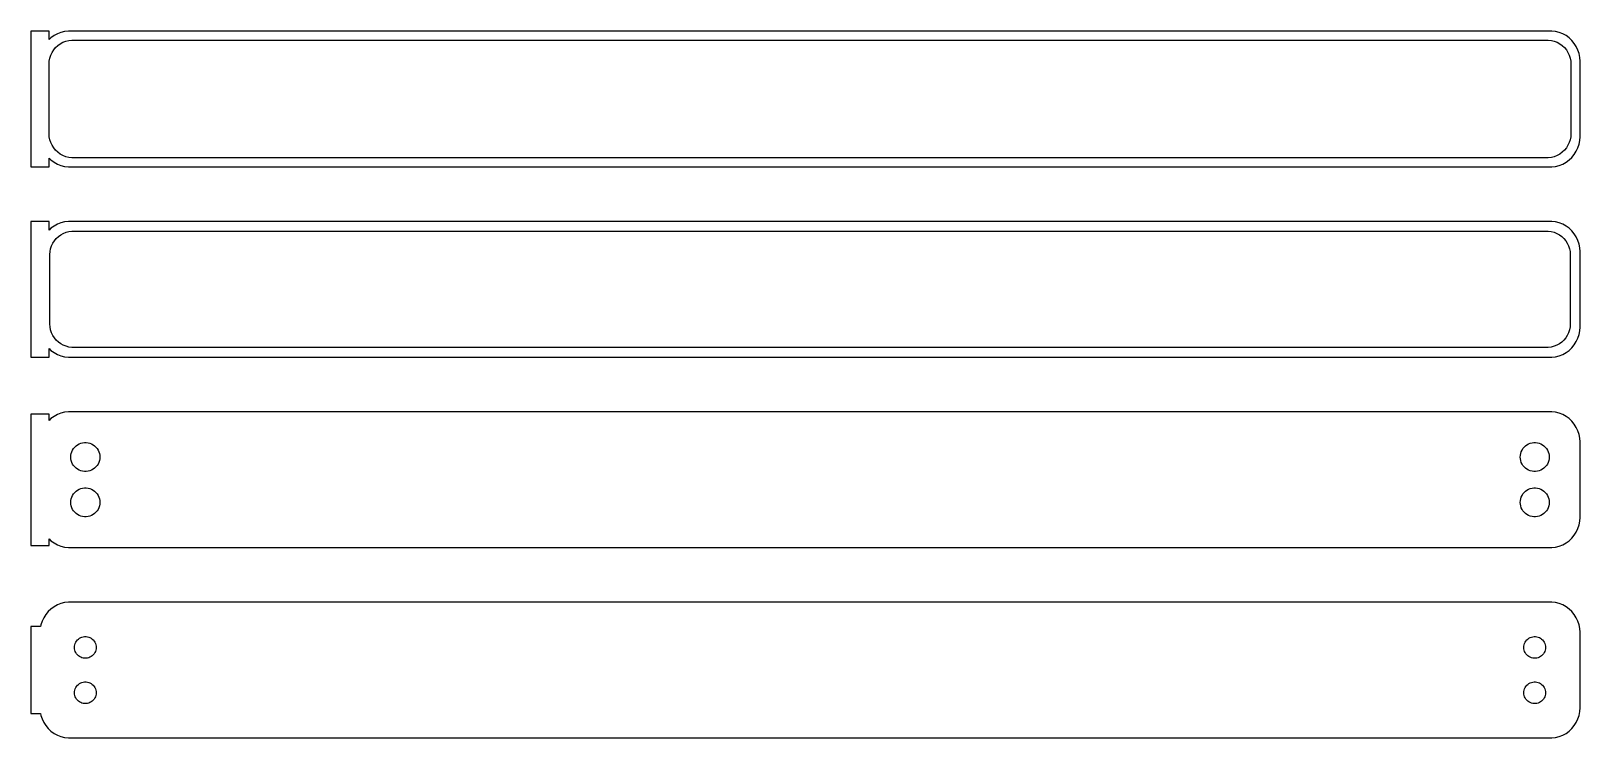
# Model space of a CAD drawing. Header units: metres. Extents: x -129 to 128, y 83 to 200.
import ezdxf

# ---------------------------------------------------------------- set-up
doc = ezdxf.new("R2010")
doc.units = ezdxf.units.M

msp = doc.modelspace()

# ---------------------------------------------------------------- linework, layer by layer
for p, q in [((-126, 200.24), (-129, 200.24)), ((-129, 200.24), (-129, 177.76)), ((-126, 198.809), (-126, 200.24)), ((-123.437, 200.161), (-124.045, 200.005)), ((-122.814, 200.24), (-123.437, 200.161)), ((122.814, 200.24), (-122.814, 200.24)), ((123.437, 200.161), (122.814, 200.24)), ((124.045, 200.005), (123.437, 200.161)), ((-125.687, 199.103), (-126, 198.809)), ((-125.179, 199.472), (-125.687, 199.103)), ((-124.629, 199.774), (-125.179, 199.472)), ((-124.916, 197.488), (-124.55, 197.832)), ((-124.045, 200.005), (-124.629, 199.774)), ((-124.55, 197.832), (-124.143, 198.127)), ((-124.143, 198.127), (-123.703, 198.369)), ((-123.703, 198.369), (-123.236, 198.554)), ((-123.236, 198.554), (-122.75, 198.679)), ((-122.75, 198.679), (-122.251, 198.742)), ((-122.251, 198.742), (122.251, 198.742)), ((122.251, 198.742), (122.75, 198.679)), ((122.75, 198.679), (123.236, 198.554)), ((123.236, 198.554), (123.703, 198.369)), ((123.703, 198.369), (124.143, 198.127)), ((124.629, 199.774), (124.045, 200.005)), ((124.143, 198.127), (124.55, 197.832)), ((124.55, 197.832), (124.916, 197.488)), ((125.179, 199.472), (124.629, 199.774)), ((125.687, 199.103), (125.179, 199.472)), ((126.145, 198.673), (125.687, 199.103)), ((126.545, 198.189), (126.145, 198.673)), ((126.882, 197.659), (126.545, 198.189)), ((127.149, 197.091), (126.882, 197.659)), ((-126, 194.75), (-125.968, 195.251)), ((-125.968, 195.251), (-125.874, 195.745)), ((-125.874, 195.745), (-125.719, 196.222)), ((-125.719, 196.222), (-125.505, 196.677)), ((-125.505, 196.677), (-125.236, 197.101)), ((-125.236, 197.101), (-124.916, 197.488)), ((124.916, 197.488), (125.236, 197.101)), ((125.236, 197.101), (125.505, 196.677)), ((125.505, 196.677), (125.719, 196.222)), ((125.719, 196.222), (125.874, 195.745)), ((125.874, 195.745), (125.968, 195.251)), ((125.968, 195.251), (126, 194.75)), ((127.343, 196.493), (127.149, 197.091)), ((127.461, 195.877), (127.343, 196.493)), ((127.5, 195.25), (127.461, 195.877)), ((127.5, 182.75), (127.5, 195.25)), ((-126, 183.25), (-126, 194.75)), ((126, 194.75), (126, 183.25)), ((-125.968, 182.749), (-126, 183.25)), ((-125.874, 182.255), (-125.968, 182.749)), ((-125.719, 181.778), (-125.874, 182.255)), ((125.874, 182.255), (125.719, 181.778)), ((125.968, 182.749), (125.874, 182.255)), ((126, 183.25), (125.968, 182.749)), ((127.343, 181.507), (127.461, 182.123)), ((127.461, 182.123), (127.5, 182.75)), ((-125.505, 181.323), (-125.719, 181.778)), ((-125.236, 180.899), (-125.505, 181.323)), ((-124.916, 180.512), (-125.236, 180.899)), ((-124.55, 180.168), (-124.916, 180.512)), ((-124.143, 179.873), (-124.55, 180.168)), ((-123.703, 179.631), (-124.143, 179.873)), ((-123.236, 179.446), (-123.703, 179.631)), ((123.703, 179.631), (123.236, 179.446)), ((124.143, 179.873), (123.703, 179.631)), ((124.55, 180.168), (124.143, 179.873)), ((124.916, 180.512), (124.55, 180.168)), ((125.236, 180.899), (124.916, 180.512)), ((125.505, 181.323), (125.236, 180.899)), ((125.719, 181.778), (125.505, 181.323)), ((126.145, 179.327), (126.545, 179.811)), ((126.545, 179.811), (126.882, 180.341)), ((126.882, 180.341), (127.149, 180.909)), ((127.149, 180.909), (127.343, 181.507)), ((-129, 177.76), (-126, 177.76)), ((-126, 179.191), (-125.687, 178.897)), ((-126, 177.76), (-126, 179.191)), ((-125.687, 178.897), (-125.179, 178.528)), ((-125.179, 178.528), (-124.629, 178.226)), ((-124.629, 178.226), (-124.045, 177.995)), ((-124.045, 177.995), (-123.437, 177.839)), ((-123.437, 177.839), (-122.814, 177.76)), ((-122.75, 179.321), (-123.236, 179.446)), ((-122.814, 177.76), (122.814, 177.76)), ((-122.251, 179.258), (-122.75, 179.321)), ((122.251, 179.258), (-122.251, 179.258)), ((122.75, 179.321), (122.251, 179.258)), ((123.236, 179.446), (122.75, 179.321)), ((122.814, 177.76), (123.437, 177.839)), ((123.437, 177.839), (124.045, 177.995)), ((124.045, 177.995), (124.629, 178.226)), ((124.629, 178.226), (125.179, 178.528)), ((125.179, 178.528), (125.687, 178.897)), ((125.687, 178.897), (126.145, 179.327)), ((-126, 168.74), (-129, 168.74)), ((-129, 168.74), (-129, 146.26)), ((-126, 167.309), (-126, 168.74)), ((-125.687, 167.603), (-126, 167.309)), ((-125.179, 167.972), (-125.687, 167.603)), ((-124.629, 168.274), (-125.179, 167.972)), ((-124.045, 168.505), (-124.629, 168.274)), ((-124.075, 166.52), (-123.649, 166.754)), ((-123.437, 168.661), (-124.045, 168.505)), ((-123.649, 166.754), (-123.197, 166.933)), ((-122.814, 168.74), (-123.437, 168.661)), ((-123.197, 166.933), (-122.726, 167.054)), ((122.814, 168.74), (-122.814, 168.74)), ((-122.726, 167.054), (-122.243, 167.115)), ((-122.243, 167.115), (122.243, 167.115)), ((122.243, 167.115), (122.726, 167.054)), ((122.726, 167.054), (123.197, 166.933)), ((123.437, 168.661), (122.814, 168.74)), ((123.197, 166.933), (123.649, 166.754)), ((124.045, 168.505), (123.437, 168.661)), ((123.649, 166.754), (124.075, 166.52)), ((124.629, 168.274), (124.045, 168.505)), ((125.179, 167.972), (124.629, 168.274)), ((125.687, 167.603), (125.179, 167.972)), ((126.145, 167.173), (125.687, 167.603)), ((126.545, 166.689), (126.145, 167.173)), ((-125.842, 163.735), (-125.751, 164.213)), ((-125.751, 164.213), (-125.601, 164.676)), ((-125.601, 164.676), (-125.394, 165.116)), ((-125.394, 165.116), (-125.133, 165.526)), ((-125.133, 165.526), (-124.823, 165.901)), ((-124.823, 165.901), (-124.469, 166.234)), ((-124.469, 166.234), (-124.075, 166.52)), ((124.075, 166.52), (124.469, 166.234)), ((124.469, 166.234), (124.823, 165.901)), ((124.823, 165.901), (125.133, 165.526)), ((125.133, 165.526), (125.394, 165.116)), ((125.394, 165.116), (125.601, 164.676)), ((125.601, 164.676), (125.751, 164.213)), ((125.751, 164.213), (125.842, 163.735)), ((126.882, 166.159), (126.545, 166.689)), ((127.149, 165.591), (126.882, 166.159)), ((127.343, 164.993), (127.149, 165.591)), ((127.461, 164.377), (127.343, 164.993)), ((127.5, 163.75), (127.461, 164.377)), ((-125.873, 163.25), (-125.842, 163.735)), ((-125.873, 151.75), (-125.873, 163.25)), ((125.842, 163.735), (125.873, 163.25)), ((125.873, 163.25), (125.873, 151.75)), ((127.5, 151.25), (127.5, 163.75)), ((-125.842, 151.265), (-125.873, 151.75)), ((125.873, 151.75), (125.842, 151.265)), ((-125.751, 150.787), (-125.842, 151.265)), ((-125.601, 150.324), (-125.751, 150.787)), ((-125.394, 149.884), (-125.601, 150.324)), ((-125.133, 149.474), (-125.394, 149.884)), ((-124.823, 149.099), (-125.133, 149.474)), ((-124.469, 148.766), (-124.823, 149.099)), ((124.823, 149.099), (124.469, 148.766)), ((125.133, 149.474), (124.823, 149.099)), ((125.394, 149.884), (125.133, 149.474)), ((125.601, 150.324), (125.394, 149.884)), ((125.751, 150.787), (125.601, 150.324)), ((125.842, 151.265), (125.751, 150.787)), ((126.545, 148.311), (126.882, 148.841)), ((126.882, 148.841), (127.149, 149.409)), ((127.149, 149.409), (127.343, 150.007)), ((127.343, 150.007), (127.461, 150.623)), ((127.461, 150.623), (127.5, 151.25)), ((-129, 146.26), (-126, 146.26)), ((-126, 147.691), (-125.687, 147.397)), ((-126, 146.26), (-126, 147.691)), ((-125.687, 147.397), (-125.179, 147.028)), ((-125.179, 147.028), (-124.629, 146.726)), ((-124.629, 146.726), (-124.045, 146.495)), ((-124.075, 148.48), (-124.469, 148.766)), ((-123.649, 148.246), (-124.075, 148.48)), ((-124.045, 146.495), (-123.437, 146.339)), ((-123.197, 148.067), (-123.649, 148.246)), ((-123.437, 146.339), (-122.814, 146.26)), ((-122.726, 147.946), (-123.197, 148.067)), ((-122.814, 146.26), (122.814, 146.26)), ((-122.243, 147.885), (-122.726, 147.946)), ((122.243, 147.885), (-122.243, 147.885)), ((122.726, 147.946), (122.243, 147.885)), ((123.197, 148.067), (122.726, 147.946)), ((122.814, 146.26), (123.437, 146.339)), ((123.649, 148.246), (123.197, 148.067)), ((123.437, 146.339), (124.045, 146.495)), ((124.075, 148.48), (123.649, 148.246)), ((124.045, 146.495), (124.629, 146.726)), ((124.469, 148.766), (124.075, 148.48)), ((124.629, 146.726), (125.179, 147.028)), ((125.179, 147.028), (125.687, 147.397)), ((125.687, 147.397), (126.145, 147.827)), ((126.145, 147.827), (126.545, 148.311)), ((-126, 136.865), (-129, 136.865)), ((-129, 136.865), (-129, 115.135)), ((-126, 135.809), (-126, 136.865)), ((-125.687, 136.103), (-126, 135.809)), ((-125.179, 136.472), (-125.687, 136.103)), ((-124.629, 136.774), (-125.179, 136.472)), ((-124.045, 137.005), (-124.629, 136.774)), ((-123.437, 137.161), (-124.045, 137.005)), ((-122.814, 137.24), (-123.437, 137.161)), ((122.814, 137.24), (-122.814, 137.24)), ((123.437, 137.161), (122.814, 137.24)), ((124.045, 137.005), (123.437, 137.161)), ((124.629, 136.774), (124.045, 137.005)), ((125.179, 136.472), (124.629, 136.774)), ((125.687, 136.103), (125.179, 136.472)), ((126.145, 135.673), (125.687, 136.103)), ((126.545, 135.189), (126.145, 135.673)), ((126.882, 134.659), (126.545, 135.189)), ((127.149, 134.091), (126.882, 134.659)), ((127.343, 133.493), (127.149, 134.091)), ((127.461, 132.877), (127.343, 133.493)), ((-122.231, 130.633), (-122.103, 130.906)), ((-122.103, 130.906), (-121.942, 131.161)), ((-121.942, 131.161), (-121.75, 131.393)), ((-121.75, 131.393), (-121.53, 131.599)), ((-121.53, 131.599), (-121.286, 131.776)), ((-121.286, 131.776), (-121.022, 131.922)), ((-121.022, 131.922), (-120.742, 132.033)), ((-120.742, 132.033), (-120.45, 132.107)), ((-120.45, 132.107), (-120.151, 132.145)), ((-120.151, 132.145), (-119.849, 132.145)), ((-119.849, 132.145), (-119.55, 132.107)), ((-119.55, 132.107), (-119.258, 132.033)), ((-119.258, 132.033), (-118.978, 131.922)), ((-118.978, 131.922), (-118.714, 131.776)), ((-118.714, 131.776), (-118.47, 131.599)), ((-118.47, 131.599), (-118.25, 131.393)), ((-118.25, 131.393), (-118.058, 131.161)), ((-118.058, 131.161), (-117.897, 130.906)), ((-117.897, 130.906), (-117.769, 130.633)), ((117.769, 130.633), (117.897, 130.906)), ((117.897, 130.906), (118.058, 131.161)), ((118.058, 131.161), (118.25, 131.393)), ((118.25, 131.393), (118.47, 131.599)), ((118.47, 131.599), (118.714, 131.776)), ((118.714, 131.776), (118.978, 131.922)), ((118.978, 131.922), (119.258, 132.033)), ((119.258, 132.033), (119.55, 132.107)), ((119.55, 132.107), (119.849, 132.145)), ((119.849, 132.145), (120.151, 132.145)), ((120.151, 132.145), (120.45, 132.107)), ((120.45, 132.107), (120.742, 132.033)), ((120.742, 132.033), (121.022, 131.922)), ((121.022, 131.922), (121.286, 131.776)), ((121.286, 131.776), (121.53, 131.599)), ((121.53, 131.599), (121.75, 131.393)), ((121.75, 131.393), (121.942, 131.161)), ((121.942, 131.161), (122.103, 130.906)), ((122.103, 130.906), (122.231, 130.633)), ((127.5, 132.25), (127.461, 132.877)), ((127.5, 119.75), (127.5, 132.25)), ((-122.4, 129.75), (-122.381, 130.051)), ((-122.381, 129.449), (-122.4, 129.75)), ((-122.381, 130.051), (-122.325, 130.347)), ((-122.325, 129.153), (-122.381, 129.449)), ((-122.325, 130.347), (-122.231, 130.633)), ((-122.231, 128.867), (-122.325, 129.153)), ((-122.103, 128.594), (-122.231, 128.867)), ((-121.942, 128.339), (-122.103, 128.594)), ((-121.75, 128.107), (-121.942, 128.339)), ((-118.058, 128.339), (-118.25, 128.107)), ((-117.897, 128.594), (-118.058, 128.339)), ((-117.769, 128.867), (-117.897, 128.594)), ((-117.769, 130.633), (-117.675, 130.347)), ((-117.675, 129.153), (-117.769, 128.867)), ((-117.675, 130.347), (-117.619, 130.051)), ((-117.619, 129.449), (-117.675, 129.153)), ((-117.619, 130.051), (-117.6, 129.75)), ((-117.6, 129.75), (-117.619, 129.449)), ((117.6, 129.75), (117.619, 130.051)), ((117.619, 129.449), (117.6, 129.75)), ((117.619, 130.051), (117.675, 130.347)), ((117.675, 129.153), (117.619, 129.449)), ((117.675, 130.347), (117.769, 130.633)), ((117.769, 128.867), (117.675, 129.153)), ((117.897, 128.594), (117.769, 128.867)), ((118.058, 128.339), (117.897, 128.594)), ((118.25, 128.107), (118.058, 128.339)), ((121.942, 128.339), (121.75, 128.107)), ((122.103, 128.594), (121.942, 128.339)), ((122.231, 128.867), (122.103, 128.594)), ((122.231, 130.633), (122.325, 130.347)), ((122.325, 129.153), (122.231, 128.867)), ((122.325, 130.347), (122.381, 130.051)), ((122.381, 129.449), (122.325, 129.153)), ((122.381, 130.051), (122.4, 129.75)), ((122.4, 129.75), (122.381, 129.449)), ((-121.53, 127.901), (-121.75, 128.107)), ((-121.286, 127.724), (-121.53, 127.901)), ((-121.022, 127.578), (-121.286, 127.724)), ((-120.742, 127.467), (-121.022, 127.578)), ((-120.45, 127.393), (-120.742, 127.467)), ((-120.151, 127.355), (-120.45, 127.393)), ((-119.849, 127.355), (-120.151, 127.355)), ((-119.55, 127.393), (-119.849, 127.355)), ((-119.258, 127.467), (-119.55, 127.393)), ((-118.978, 127.578), (-119.258, 127.467)), ((-118.714, 127.724), (-118.978, 127.578)), ((-118.47, 127.901), (-118.714, 127.724)), ((-118.25, 128.107), (-118.47, 127.901)), ((118.47, 127.901), (118.25, 128.107)), ((118.714, 127.724), (118.47, 127.901)), ((118.978, 127.578), (118.714, 127.724)), ((119.258, 127.467), (118.978, 127.578)), ((119.55, 127.393), (119.258, 127.467)), ((119.849, 127.355), (119.55, 127.393)), ((120.151, 127.355), (119.849, 127.355)), ((120.45, 127.393), (120.151, 127.355)), ((120.742, 127.467), (120.45, 127.393)), ((121.022, 127.578), (120.742, 127.467)), ((121.286, 127.724), (121.022, 127.578)), ((121.53, 127.901), (121.286, 127.724)), ((121.75, 128.107), (121.53, 127.901)), ((-122.325, 122.847), (-122.231, 123.133)), ((-122.231, 123.133), (-122.103, 123.406)), ((-122.103, 123.406), (-121.942, 123.661)), ((-121.942, 123.661), (-121.75, 123.893)), ((-121.75, 123.893), (-121.53, 124.099)), ((-121.53, 124.099), (-121.286, 124.276)), ((-121.286, 124.276), (-121.022, 124.422)), ((-121.022, 124.422), (-120.742, 124.533)), ((-120.742, 124.533), (-120.45, 124.607)), ((-120.45, 124.607), (-120.151, 124.645)), ((-120.151, 124.645), (-119.849, 124.645)), ((-119.849, 124.645), (-119.55, 124.607)), ((-119.55, 124.607), (-119.258, 124.533)), ((-119.258, 124.533), (-118.978, 124.422)), ((-118.978, 124.422), (-118.714, 124.276)), ((-118.714, 124.276), (-118.47, 124.099)), ((-118.47, 124.099), (-118.25, 123.893)), ((-118.25, 123.893), (-118.058, 123.661)), ((-118.058, 123.661), (-117.897, 123.406)), ((-117.897, 123.406), (-117.769, 123.133)), ((-117.769, 123.133), (-117.675, 122.847)), ((117.675, 122.847), (117.769, 123.133)), ((117.769, 123.133), (117.897, 123.406)), ((117.897, 123.406), (118.058, 123.661)), ((118.058, 123.661), (118.25, 123.893)), ((118.25, 123.893), (118.47, 124.099)), ((118.47, 124.099), (118.714, 124.276)), ((118.714, 124.276), (118.978, 124.422)), ((118.978, 124.422), (119.258, 124.533)), ((119.258, 124.533), (119.55, 124.607)), ((119.55, 124.607), (119.849, 124.645)), ((119.849, 124.645), (120.151, 124.645)), ((120.151, 124.645), (120.45, 124.607)), ((120.45, 124.607), (120.742, 124.533)), ((120.742, 124.533), (121.022, 124.422)), ((121.022, 124.422), (121.286, 124.276)), ((121.286, 124.276), (121.53, 124.099)), ((121.53, 124.099), (121.75, 123.893)), ((121.75, 123.893), (121.942, 123.661)), ((121.942, 123.661), (122.103, 123.406)), ((122.103, 123.406), (122.231, 123.133)), ((122.231, 123.133), (122.325, 122.847)), ((-122.4, 122.25), (-122.381, 122.551)), ((-122.381, 121.949), (-122.4, 122.25)), ((-122.381, 122.551), (-122.325, 122.847)), ((-122.325, 121.653), (-122.381, 121.949)), ((-122.231, 121.367), (-122.325, 121.653)), ((-122.103, 121.094), (-122.231, 121.367)), ((-121.942, 120.839), (-122.103, 121.094)), ((-121.75, 120.607), (-121.942, 120.839)), ((-121.53, 120.401), (-121.75, 120.607)), ((-118.25, 120.607), (-118.47, 120.401)), ((-118.058, 120.839), (-118.25, 120.607)), ((-117.897, 121.094), (-118.058, 120.839)), ((-117.769, 121.367), (-117.897, 121.094)), ((-117.675, 121.653), (-117.769, 121.367)), ((-117.675, 122.847), (-117.619, 122.551)), ((-117.619, 121.949), (-117.675, 121.653)), ((-117.619, 122.551), (-117.6, 122.25)), ((-117.6, 122.25), (-117.619, 121.949)), ((117.6, 122.25), (117.619, 122.551)), ((117.619, 121.949), (117.6, 122.25)), ((117.619, 122.551), (117.675, 122.847)), ((117.675, 121.653), (117.619, 121.949)), ((117.769, 121.367), (117.675, 121.653)), ((117.897, 121.094), (117.769, 121.367)), ((118.058, 120.839), (117.897, 121.094)), ((118.25, 120.607), (118.058, 120.839)), ((118.47, 120.401), (118.25, 120.607)), ((121.75, 120.607), (121.53, 120.401)), ((121.942, 120.839), (121.75, 120.607)), ((122.103, 121.094), (121.942, 120.839)), ((122.231, 121.367), (122.103, 121.094)), ((122.325, 121.653), (122.231, 121.367)), ((122.325, 122.847), (122.381, 122.551)), ((122.381, 121.949), (122.325, 121.653)), ((122.381, 122.551), (122.4, 122.25)), ((122.4, 122.25), (122.381, 121.949)), ((-121.286, 120.224), (-121.53, 120.401)), ((-121.022, 120.078), (-121.286, 120.224)), ((-120.742, 119.967), (-121.022, 120.078)), ((-120.45, 119.893), (-120.742, 119.967)), ((-120.151, 119.855), (-120.45, 119.893)), ((-119.849, 119.855), (-120.151, 119.855)), ((-119.55, 119.893), (-119.849, 119.855)), ((-119.258, 119.967), (-119.55, 119.893)), ((-118.978, 120.078), (-119.258, 119.967)), ((-118.714, 120.224), (-118.978, 120.078)), ((-118.47, 120.401), (-118.714, 120.224)), ((118.714, 120.224), (118.47, 120.401)), ((118.978, 120.078), (118.714, 120.224)), ((119.258, 119.967), (118.978, 120.078)), ((119.55, 119.893), (119.258, 119.967)), ((119.849, 119.855), (119.55, 119.893)), ((120.151, 119.855), (119.849, 119.855)), ((120.45, 119.893), (120.151, 119.855)), ((120.742, 119.967), (120.45, 119.893)), ((121.022, 120.078), (120.742, 119.967)), ((121.286, 120.224), (121.022, 120.078)), ((121.53, 120.401), (121.286, 120.224)), ((127.149, 117.909), (127.343, 118.507)), ((127.343, 118.507), (127.461, 119.123)), ((127.461, 119.123), (127.5, 119.75)), ((-126, 115.135), (-126, 116.191)), ((-126, 116.191), (-125.687, 115.897)), ((-125.687, 115.897), (-125.179, 115.528)), ((-125.179, 115.528), (-124.629, 115.226)), ((124.629, 115.226), (125.179, 115.528)), ((125.179, 115.528), (125.687, 115.897)), ((125.687, 115.897), (126.145, 116.327)), ((126.145, 116.327), (126.545, 116.811)), ((126.545, 116.811), (126.882, 117.341)), ((126.882, 117.341), (127.149, 117.909)), ((-129, 115.135), (-126, 115.135)), ((-124.629, 115.226), (-124.045, 114.995)), ((-124.045, 114.995), (-123.437, 114.839)), ((-123.437, 114.839), (-122.814, 114.76)), ((-122.814, 114.76), (122.814, 114.76)), ((122.814, 114.76), (123.437, 114.839)), ((123.437, 114.839), (124.045, 114.995)), ((124.045, 114.995), (124.629, 115.226)), ((-124.629, 105.274), (-125.179, 104.972)), ((-124.045, 105.505), (-124.629, 105.274)), ((-123.437, 105.661), (-124.045, 105.505)), ((-122.814, 105.74), (-123.437, 105.661)), ((122.814, 105.74), (-122.814, 105.74)), ((123.437, 105.661), (122.814, 105.74)), ((124.045, 105.505), (123.437, 105.661)), ((124.629, 105.274), (124.045, 105.505)), ((125.179, 104.972), (124.629, 105.274)), ((-126.882, 103.159), (-127.149, 102.591)), ((-126.545, 103.689), (-126.882, 103.159)), ((-126.145, 104.173), (-126.545, 103.689)), ((-125.687, 104.603), (-126.145, 104.173)), ((-125.179, 104.972), (-125.687, 104.603)), ((125.687, 104.603), (125.179, 104.972)), ((126.145, 104.173), (125.687, 104.603)), ((126.545, 103.689), (126.145, 104.173)), ((126.882, 103.159), (126.545, 103.689)), ((127.149, 102.591), (126.882, 103.159)), ((-127.4, 101.694), (-129, 101.694)), ((-129, 101.694), (-129, 87.3058)), ((-127.343, 101.993), (-127.4, 101.694)), ((-127.149, 102.591), (-127.343, 101.993)), ((-120.337, 100.018), (-120.113, 100.046)), ((-120.113, 100.046), (-119.887, 100.046)), ((-119.887, 100.046), (-119.663, 100.018)), ((119.663, 100.018), (119.887, 100.046)), ((119.887, 100.046), (120.113, 100.046)), ((120.113, 100.046), (120.337, 100.018)), ((127.343, 101.993), (127.149, 102.591)), ((127.461, 101.377), (127.343, 101.993)), ((127.5, 100.75), (127.461, 101.377)), ((127.5, 88.25), (127.5, 100.75)), ((-121.8, 98.25), (-121.786, 98.4756)), ((-121.786, 98.0244), (-121.8, 98.25)), ((-121.786, 98.4756), (-121.743, 98.6976)), ((-121.743, 97.8024), (-121.786, 98.0244)), ((-121.743, 98.6976), (-121.674, 98.9126)), ((-121.674, 97.5874), (-121.743, 97.8024)), ((-121.674, 98.9126), (-121.577, 99.1171)), ((-121.577, 97.3828), (-121.674, 97.5874)), ((-121.577, 99.1171), (-121.456, 99.308)), ((-121.456, 99.308), (-121.312, 99.4822)), ((-121.312, 99.4822), (-121.147, 99.6369)), ((-121.147, 99.6369), (-120.964, 99.7698)), ((-120.964, 99.7698), (-120.766, 99.8787)), ((-120.766, 99.8787), (-120.556, 99.9619)), ((-120.556, 99.9619), (-120.337, 100.018)), ((-119.663, 100.018), (-119.444, 99.9619)), ((-119.444, 99.9619), (-119.234, 99.8787)), ((-119.234, 99.8787), (-119.036, 99.7698)), ((-119.036, 99.7698), (-118.853, 99.6369)), ((-118.853, 99.6369), (-118.688, 99.4822)), ((-118.688, 99.4822), (-118.544, 99.308)), ((-118.544, 99.308), (-118.423, 99.1171)), ((-118.423, 99.1171), (-118.326, 98.9126)), ((-118.326, 97.5874), (-118.423, 97.3828)), ((-118.326, 98.9126), (-118.257, 98.6976)), ((-118.257, 97.8024), (-118.326, 97.5874)), ((-118.257, 98.6976), (-118.214, 98.4756)), ((-118.214, 98.0244), (-118.257, 97.8024)), ((-118.214, 98.4756), (-118.2, 98.25)), ((-118.2, 98.25), (-118.214, 98.0244)), ((118.2, 98.25), (118.214, 98.4756)), ((118.214, 98.0244), (118.2, 98.25)), ((118.214, 98.4756), (118.257, 98.6976)), ((118.257, 97.8024), (118.214, 98.0244)), ((118.257, 98.6976), (118.326, 98.9126)), ((118.326, 97.5874), (118.257, 97.8024)), ((118.326, 98.9126), (118.423, 99.1171)), ((118.423, 97.3828), (118.326, 97.5874)), ((118.423, 99.1171), (118.544, 99.308)), ((118.544, 99.308), (118.688, 99.4822)), ((118.688, 99.4822), (118.853, 99.6369)), ((118.853, 99.6369), (119.036, 99.7698)), ((119.036, 99.7698), (119.234, 99.8787)), ((119.234, 99.8787), (119.444, 99.9619)), ((119.444, 99.9619), (119.663, 100.018)), ((120.337, 100.018), (120.556, 99.9619)), ((120.556, 99.9619), (120.766, 99.8787)), ((120.766, 99.8787), (120.964, 99.7698)), ((120.964, 99.7698), (121.147, 99.6369)), ((121.147, 99.6369), (121.312, 99.4822)), ((121.312, 99.4822), (121.456, 99.308)), ((121.456, 99.308), (121.577, 99.1171)), ((121.577, 99.1171), (121.674, 98.9126)), ((121.674, 97.5874), (121.577, 97.3828)), ((121.674, 98.9126), (121.743, 98.6976)), ((121.743, 97.8024), (121.674, 97.5874)), ((121.743, 98.6976), (121.786, 98.4756)), ((121.786, 98.0244), (121.743, 97.8024)), ((121.786, 98.4756), (121.8, 98.25)), ((121.8, 98.25), (121.786, 98.0244)), ((-121.456, 97.192), (-121.577, 97.3828)), ((-121.312, 97.0178), (-121.456, 97.192)), ((-121.147, 96.8631), (-121.312, 97.0178)), ((-120.964, 96.7302), (-121.147, 96.8631)), ((-120.766, 96.6213), (-120.964, 96.7302)), ((-120.556, 96.5381), (-120.766, 96.6213)), ((-120.337, 96.4819), (-120.556, 96.5381)), ((-120.113, 96.4536), (-120.337, 96.4819)), ((-119.887, 96.4536), (-120.113, 96.4536)), ((-119.663, 96.4819), (-119.887, 96.4536)), ((-119.444, 96.5381), (-119.663, 96.4819)), ((-119.234, 96.6213), (-119.444, 96.5381)), ((-119.036, 96.7302), (-119.234, 96.6213)), ((-118.853, 96.8631), (-119.036, 96.7302)), ((-118.688, 97.0178), (-118.853, 96.8631)), ((-118.544, 97.192), (-118.688, 97.0178)), ((-118.423, 97.3828), (-118.544, 97.192)), ((118.544, 97.192), (118.423, 97.3828)), ((118.688, 97.0178), (118.544, 97.192)), ((118.853, 96.8631), (118.688, 97.0178)), ((119.036, 96.7302), (118.853, 96.8631)), ((119.234, 96.6213), (119.036, 96.7302)), ((119.444, 96.5381), (119.234, 96.6213)), ((119.663, 96.4819), (119.444, 96.5381)), ((119.887, 96.4536), (119.663, 96.4819)), ((120.113, 96.4536), (119.887, 96.4536)), ((120.337, 96.4819), (120.113, 96.4536)), ((120.556, 96.5381), (120.337, 96.4819)), ((120.766, 96.6213), (120.556, 96.5381)), ((120.964, 96.7302), (120.766, 96.6213)), ((121.147, 96.8631), (120.964, 96.7302)), ((121.312, 97.0178), (121.147, 96.8631)), ((121.456, 97.192), (121.312, 97.0178)), ((121.577, 97.3828), (121.456, 97.192)), ((-120.964, 92.2698), (-120.766, 92.3787)), ((-120.766, 92.3787), (-120.556, 92.4619)), ((-120.556, 92.4619), (-120.337, 92.5181)), ((-120.337, 92.5181), (-120.113, 92.5464)), ((-120.113, 92.5464), (-119.887, 92.5464)), ((-119.887, 92.5464), (-119.663, 92.5181)), ((-119.663, 92.5181), (-119.444, 92.4619)), ((-119.444, 92.4619), (-119.234, 92.3787)), ((-119.234, 92.3787), (-119.036, 92.2698)), ((119.036, 92.2698), (119.234, 92.3787)), ((119.234, 92.3787), (119.444, 92.4619)), ((119.444, 92.4619), (119.663, 92.5181)), ((119.663, 92.5181), (119.887, 92.5464)), ((119.887, 92.5464), (120.113, 92.5464)), ((120.113, 92.5464), (120.337, 92.5181)), ((120.337, 92.5181), (120.556, 92.4619)), ((120.556, 92.4619), (120.766, 92.3787)), ((120.766, 92.3787), (120.964, 92.2698)), ((-121.8, 90.75), (-121.786, 90.9756)), ((-121.786, 90.5244), (-121.8, 90.75)), ((-121.786, 90.9756), (-121.743, 91.1976)), ((-121.743, 90.3024), (-121.786, 90.5244)), ((-121.743, 91.1976), (-121.674, 91.4126)), ((-121.674, 90.0874), (-121.743, 90.3024)), ((-121.674, 91.4126), (-121.577, 91.6172)), ((-121.577, 89.8829), (-121.674, 90.0874)), ((-121.577, 91.6172), (-121.456, 91.808)), ((-121.456, 89.692), (-121.577, 89.8829)), ((-121.456, 91.808), (-121.312, 91.9822)), ((-121.312, 91.9822), (-121.147, 92.1369)), ((-121.147, 92.1369), (-120.964, 92.2698)), ((-119.036, 92.2698), (-118.853, 92.1369)), ((-118.853, 92.1369), (-118.688, 91.9822)), ((-118.688, 91.9822), (-118.544, 91.808)), ((-118.544, 91.808), (-118.423, 91.6172)), ((-118.423, 89.8829), (-118.544, 89.692)), ((-118.423, 91.6172), (-118.326, 91.4126)), ((-118.326, 90.0874), (-118.423, 89.8829)), ((-118.326, 91.4126), (-118.257, 91.1976)), ((-118.257, 90.3024), (-118.326, 90.0874)), ((-118.257, 91.1976), (-118.214, 90.9756)), ((-118.214, 90.5244), (-118.257, 90.3024)), ((-118.214, 90.9756), (-118.2, 90.75)), ((-118.2, 90.75), (-118.214, 90.5244)), ((118.2, 90.75), (118.214, 90.9756)), ((118.214, 90.5244), (118.2, 90.75)), ((118.214, 90.9756), (118.257, 91.1976)), ((118.257, 90.3024), (118.214, 90.5244)), ((118.257, 91.1976), (118.326, 91.4126)), ((118.326, 90.0874), (118.257, 90.3024)), ((118.326, 91.4126), (118.423, 91.6172)), ((118.423, 89.8829), (118.326, 90.0874)), ((118.423, 91.6172), (118.544, 91.808)), ((118.544, 89.692), (118.423, 89.8829)), ((118.544, 91.808), (118.688, 91.9822)), ((118.688, 91.9822), (118.853, 92.1369)), ((118.853, 92.1369), (119.036, 92.2698)), ((120.964, 92.2698), (121.147, 92.1369)), ((121.147, 92.1369), (121.312, 91.9822)), ((121.312, 91.9822), (121.456, 91.808)), ((121.456, 91.808), (121.577, 91.6172)), ((121.577, 89.8829), (121.456, 89.692)), ((121.577, 91.6172), (121.674, 91.4126)), ((121.674, 90.0874), (121.577, 89.8829)), ((121.674, 91.4126), (121.743, 91.1976)), ((121.743, 90.3024), (121.674, 90.0874)), ((121.743, 91.1976), (121.786, 90.9756)), ((121.786, 90.5244), (121.743, 90.3024)), ((121.786, 90.9756), (121.8, 90.75)), ((121.8, 90.75), (121.786, 90.5244)), ((-129, 87.3058), (-127.4, 87.3058)), ((-127.4, 87.3058), (-127.343, 87.0066)), ((-121.312, 89.5178), (-121.456, 89.692)), ((-121.147, 89.3631), (-121.312, 89.5178)), ((-120.964, 89.2302), (-121.147, 89.3631)), ((-120.766, 89.1213), (-120.964, 89.2302)), ((-120.556, 89.0381), (-120.766, 89.1213)), ((-120.337, 88.9819), (-120.556, 89.0381)), ((-120.113, 88.9536), (-120.337, 88.9819)), ((-119.887, 88.9536), (-120.113, 88.9536)), ((-119.663, 88.9819), (-119.887, 88.9536)), ((-119.444, 89.0381), (-119.663, 88.9819)), ((-119.234, 89.1213), (-119.444, 89.0381)), ((-119.036, 89.2302), (-119.234, 89.1213)), ((-118.853, 89.3631), (-119.036, 89.2302)), ((-118.688, 89.5178), (-118.853, 89.3631)), ((-118.544, 89.692), (-118.688, 89.5178)), ((118.688, 89.5178), (118.544, 89.692)), ((118.853, 89.3631), (118.688, 89.5178)), ((119.036, 89.2302), (118.853, 89.3631)), ((119.234, 89.1213), (119.036, 89.2302)), ((119.444, 89.0381), (119.234, 89.1213)), ((119.663, 88.9819), (119.444, 89.0381)), ((119.887, 88.9536), (119.663, 88.9819)), ((120.113, 88.9536), (119.887, 88.9536)), ((120.337, 88.9819), (120.113, 88.9536)), ((120.556, 89.0381), (120.337, 88.9819)), ((120.766, 89.1213), (120.556, 89.0381)), ((120.964, 89.2302), (120.766, 89.1213)), ((121.147, 89.3631), (120.964, 89.2302)), ((121.312, 89.5178), (121.147, 89.3631)), ((121.456, 89.692), (121.312, 89.5178)), ((127.343, 87.0066), (127.461, 87.6233)), ((127.461, 87.6233), (127.5, 88.25)), ((-127.343, 87.0066), (-127.149, 86.4094)), ((-127.149, 86.4094), (-126.882, 85.8412)), ((-126.882, 85.8412), (-126.545, 85.3111)), ((-126.545, 85.3111), (-126.145, 84.8273)), ((-126.145, 84.8273), (-125.687, 84.3974)), ((125.687, 84.3974), (126.145, 84.8273)), ((126.145, 84.8273), (126.545, 85.3111)), ((126.545, 85.3111), (126.882, 85.8412)), ((126.882, 85.8412), (127.149, 86.4094)), ((127.149, 86.4094), (127.343, 87.0066)), ((-125.687, 84.3974), (-125.179, 84.0284)), ((-125.179, 84.0284), (-124.629, 83.7259)), ((-124.629, 83.7259), (-124.045, 83.4947)), ((-124.045, 83.4947), (-123.437, 83.3386)), ((-123.437, 83.3386), (-122.814, 83.2599)), ((-122.814, 83.2599), (122.814, 83.2599)), ((122.814, 83.2599), (123.437, 83.3386)), ((123.437, 83.3386), (124.045, 83.4947)), ((124.045, 83.4947), (124.629, 83.7259)), ((124.629, 83.7259), (125.179, 84.0284)), ((125.179, 84.0284), (125.687, 84.3974))]:
    msp.add_line(p, q)

doc.saveas('drawing.dxf')
